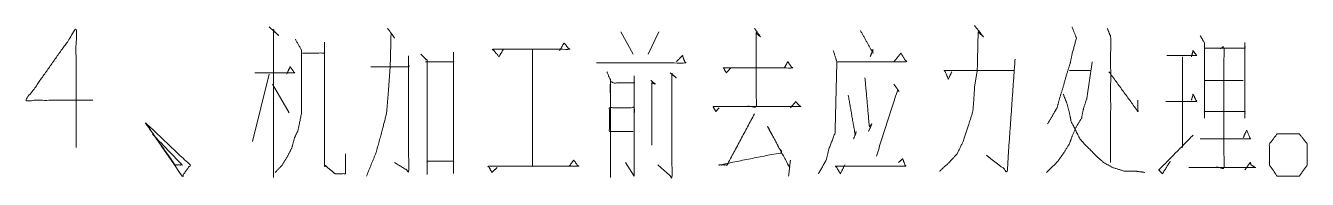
# Model space of a CAD drawing. Header units: millimetres. Extents: x 2210 to 79821, y -19430 to 2344.
# Drawn here: x 9656.79 to 9682.57, y 1747.74 to 1750.83 of the extents above; entities that cross this region are included whole.
import ezdxf

# ---------------------------------------------------------------- set-up
doc = ezdxf.new("R2010")
doc.units = ezdxf.units.MM
doc.layers.add('101', color=7, linetype='Continuous', true_color=0xffffff)

msp = doc.modelspace()

# ---------------------------------------------------------------- linework, layer by layer
at = {"layer": '101', "color": 72, "linetype": 'Continuous', "lineweight": 18}
for p, q in [((9668.764, 1750.706), (9669.012, 1750.256)), ((9669.524, 1750.706), (9669.312, 1750.256)), ((9666.983, 1750.356), (9666.983, 1748.006)), ((9666.983, 1750.331), (9666.983, 1748.006)), ((9680.058, 1750.206), (9680.058, 1748.381)), ((9661.687, 1749.856), (9661.351, 1748.506)), ((9677.782, 1749.931), (9678.206, 1749.931)), ((9680.5, 1749.731), (9681.278, 1749.731)), ((9661.758, 1749.656), (9662.094, 1749.081)), ((9668.853, 1748.081), (9669.029, 1747.806))]:
    msp.add_line(p, q, dxfattribs=at)
for points, knots in [([(9658.142, 1749.331), (9656.798, 1749.331), (9657.806, 1750.756), (9657.806, 1748.381)], [0, 0, 0.24587, 0.565296, 1, 1]), ([(9661.687, 1750.806), (9661.882, 1750.631), (9661.776, 1750.731), (9661.776, 1747.781)], [0, 0, 0.077914, 0.121329, 1, 1]), ([(9664.07, 1750.781), (9664.211, 1750.581), (9664.141, 1750.681), (9664.123, 1750.006), (9664.087, 1749.506), (9664.052, 1749.081), (9663.964, 1748.731), (9663.84, 1748.281), (9663.646, 1747.806)], [0, 0, 0.07397, 0.110955, 0.314872, 0.466248, 0.595042, 0.704058, 0.844997, 1, 1]), ([(9671.447, 1750.781), (9671.571, 1750.606), (9671.482, 1750.681), (9671.482, 1749.206), (9670.616, 1749.206), (9672.366, 1749.206), (9672.278, 1749.306), (9672.172, 1749.181)], [0, 0, 0.045422, 0.069988, 0.382589, 0.566135, 0.936978, 0.965255, 1, 1]), ([(9673.582, 1750.731), (9673.83, 1750.281), (9673.83, 1750.356), (9673.777, 1750.206)], [0, 0, 0.686879, 0.787186, 1, 1]), ([(9675.876, 1750.831), (9676.053, 1750.606), (9675.947, 1750.706), (9675.929, 1749.931), (9675.876, 1749.606), (9675.859, 1749.331), (9675.841, 1749.106), (9675.753, 1748.831), (9675.647, 1748.506), (9675.523, 1748.256), (9675.364, 1748.081), (9675.169, 1747.906)], [0, 0, 0.083043, 0.125344, 0.350338, 0.445915, 0.525898, 0.591404, 0.675244, 0.774469, 0.855434, 0.924076, 1, 1]), ([(9677.835, 1750.806), (9677.923, 1750.581), (9677.835, 1750.256), (9677.799, 1750.081), (9677.729, 1749.856), (9677.658, 1749.606), (9677.587, 1749.381), (9677.534, 1749.181), (9677.446, 1749.031), (9677.34, 1748.856)], [0, 0, 0.116538, 0.278913, 0.36499, 0.478694, 0.603945, 0.717649, 0.817409, 0.90134, 1, 1]), ([(9678.542, 1750.781), (9678.612, 1750.606), (9678.612, 1748.081)], [0, 0, 0.069548, 1, 1]), ([(9662.218, 1750.556), (9662.341, 1750.331), (9662.341, 1749.081), (9662.271, 1748.731), (9662.2, 1748.581), (9662.147, 1748.381), (9662.058, 1748.206), (9661.952, 1748.031), (9661.811, 1747.881)], [0, 0, 0.090307, 0.529927, 0.655503, 0.713824, 0.78659, 0.85554, 0.927509, 1, 1]), ([(9662.359, 1750.281), (9662.801, 1750.281), (9662.801, 1750.481), (9662.801, 1748.031), (9662.925, 1747.931), (9663.013, 1747.856), (9663.225, 1747.856), (9663.225, 1748.256)], [0, 0, 0.111058, 0.161319, 0.777054, 0.817035, 0.846162, 0.899473, 1, 1]), ([(9666.399, 1750.356), (9666.311, 1750.206), (9666.187, 1750.356), (9667.725, 1750.356), (9667.619, 1750.481), (9667.531, 1750.331)], [0, 0, 0.07758, 0.164224, 0.849401, 0.922438, 1, 1]), ([(9680.412, 1750.631), (9680.5, 1750.481), (9680.5, 1748.981), (9680.5, 1749.106), (9681.313, 1749.106), (9681.313, 1748.981), (9681.313, 1750.481), (9681.313, 1750.381), (9680.5, 1750.381), (9680.889, 1750.381), (9680.889, 1747.981), (9680.182, 1747.981), (9681.525, 1747.981), (9681.437, 1748.031), (9681.419, 1748.081), (9681.313, 1747.931)], [0, 0, 0.016859, 0.1621, 0.174205, 0.252931, 0.265036, 0.410278, 0.419959, 0.498685, 0.536337, 0.768723, 0.837182, 0.96725, 0.977078, 0.982214, 1, 1]), ([(9663.734, 1750.006), (9664.494, 1750.006), (9664.494, 1750.206), (9664.494, 1747.906), (9664.211, 1748.081)], [0, 0, 0.211561, 0.267227, 0.907427, 1, 1]), ([(9664.741, 1750.256), (9664.865, 1750.131), (9664.865, 1747.856), (9664.865, 1748.106), (9665.395, 1748.106), (9665.395, 1747.881), (9665.395, 1750.281), (9665.395, 1750.106), (9664.83, 1750.106)], [0, 0, 0.026662, 0.371531, 0.40943, 0.48981, 0.523917, 0.887734, 0.914262, 1, 1]), ([(9668.269, 1750.081), (9670.054, 1750.081), (9670.001, 1750.231), (9669.878, 1750.106)], [0, 0, 0.842, 0.917045, 1, 1]), ([(9673.034, 1750.331), (9673.105, 1750.106), (9673.07, 1748.681), (9672.946, 1748.356), (9672.893, 1748.131), (9672.734, 1747.856)], [0, 0, 0.092202, 0.649476, 0.785431, 0.875805, 1, 1]), ([(9673.105, 1750.106), (9674.501, 1750.106), (9674.395, 1750.281), (9674.254, 1750.106)], [0, 0, 0.764717, 0.87679, 1, 1]), ([(9679.74, 1750.231), (9680.341, 1750.231), (9680.27, 1750.331), (9680.235, 1750.206)], [0, 0, 0.704232, 0.847752, 1, 1]), ([(9661.404, 1749.881), (9662.2, 1749.881), (9662.111, 1750.006), (9662.041, 1749.856)], [0, 0, 0.713801, 0.851183, 1, 1]), ([(9670.97, 1749.981), (9670.882, 1749.881), (9670.829, 1749.981), (9672.207, 1749.981), (9672.119, 1750.106), (9672.048, 1749.981)], [0, 0, 0.069432, 0.128318, 0.84562, 0.925278, 1, 1]), ([(9676.689, 1750.156), (9676.53, 1747.906), (9676.106, 1748.231)], [0, 0, 0.808463, 1, 1]), ([(9678.241, 1750.106), (9678.135, 1749.381), (9678.064, 1749.156), (9678.029, 1748.981), (9677.923, 1748.806), (9677.835, 1748.606), (9677.782, 1748.456), (9677.658, 1748.256), (9677.552, 1748.106), (9677.322, 1747.881)], [0, 0, 0.296651, 0.392136, 0.464425, 0.547277, 0.635794, 0.700211, 0.795431, 0.869799, 1, 1]), ([(9668.481, 1749.906), (9668.552, 1749.731), (9668.552, 1747.781), (9668.552, 1749.681), (9669.029, 1749.681), (9669.029, 1749.806), (9669.029, 1747.806), (9669.029, 1749.181), (9668.534, 1749.181), (9668.534, 1748.706), (9669.012, 1748.706)], [0, 0, 0.019945, 0.226009, 0.426789, 0.477217, 0.490426, 0.701774, 0.847076, 0.899374, 0.949568, 1, 1]), ([(9669.365, 1749.731), (9669.453, 1749.656), (9669.383, 1749.681), (9669.383, 1748.431)], [0, 0, 0.080427, 0.132466, 1, 1]), ([(9669.754, 1749.881), (9669.878, 1749.781), (9669.789, 1749.856), (9669.789, 1747.781), (9669.507, 1748.031)], [0, 0, 0.058331, 0.100819, 0.861605, 1, 1]), ([(9673.671, 1749.781), (9673.759, 1748.806), (9673.812, 1748.856), (9673.741, 1748.706)], [0, 0, 0.803961, 0.863822, 1, 1]), ([(9675.417, 1749.906), (9675.346, 1749.756), (9675.275, 1749.931), (9676.672, 1749.931)], [0, 0, 0.094719, 0.202521, 1, 1]), ([(9678.577, 1749.906), (9679.16, 1749.106), (9679.16, 1749.331)], [0, 0, 0.814824, 1, 1]), ([(9674.254, 1749.656), (9674.36, 1749.506), (9674.325, 1749.531), (9673.9, 1748.206)], [0, 0, 0.113521, 0.140272, 1, 1]), ([(9677.658, 1749.456), (9677.729, 1749.281), (9677.782, 1749.081), (9677.817, 1748.906), (9677.994, 1748.556), (9678.082, 1748.456), (9678.33, 1748.206), (9678.471, 1748.081), (9678.648, 1747.981), (9678.895, 1747.906), (9679.125, 1747.906), (9679.302, 1747.881)], [0, 0, 0.07519, 0.157624, 0.228748, 0.384949, 0.438119, 0.578255, 0.653442, 0.734336, 0.837353, 0.928892, 1, 1]), ([(9679.722, 1749.306), (9680.341, 1749.306), (9680.27, 1749.456), (9680.235, 1749.331)], [0, 0, 0.676574, 0.857936, 1, 1]), ([(9670.74, 1749.181), (9670.669, 1749.106), (9670.616, 1749.206)], [0, 0, 0.476558, 1, 1]), ([(9673.335, 1749.431), (9673.476, 1748.631), (9673.494, 1748.706), (9673.441, 1748.556)], [0, 0, 0.774765, 0.848265, 1, 1]), ([(9671.447, 1749.056), (9670.899, 1748.031), (9670.74, 1748.031), (9671.995, 1748.281), (9671.712, 1748.806), (9672.154, 1747.981), (9672.172, 1748.131), (9672.136, 1747.806)], [0, 0, 0.252059, 0.286559, 0.56406, 0.693385, 0.896349, 0.929101, 1, 1]), ([(9659.34, 1748.656), (9659.941, 1748.031), (9659.8, 1748.031), (9659.199, 1748.881), (9659.941, 1747.806), (9660.1, 1748.031), (9659.199, 1748.881)], [0, 0, 0.178025, 0.207055, 0.420794, 0.689031, 0.745609, 1, 1]), ([(9680.412, 1748.556), (9681.419, 1748.556), (9681.348, 1748.731), (9681.278, 1748.581)], [0, 0, 0.739682, 0.87825, 1, 1]), ([(9681.804, 1748.031), (9681.804, 1748.456), (9681.963, 1748.656), (9682.405, 1748.656), (9682.564, 1748.456), (9682.564, 1748.031), (9682.405, 1747.806), (9681.963, 1747.806), (9681.804, 1748.031)], [0, 0, 0.152008, 0.243411, 0.401445, 0.492848, 0.644856, 0.743411, 0.901445, 1, 1]), ([(9679.811, 1748.106), (9679.652, 1747.856), (9679.581, 1747.931), (9680.27, 1748.631)], [0, 0, 0.214449, 0.289042, 1, 1]), ([(9673.264, 1748.031), (9673.176, 1747.856), (9673.087, 1748.006), (9674.484, 1748.006), (9674.431, 1748.156), (9674.342, 1748.081)], [0, 0, 0.096033, 0.181318, 0.865293, 0.94323, 1, 1]), ([(9666.276, 1747.981), (9666.17, 1747.881), (9666.099, 1748.006), (9667.902, 1748.006), (9667.813, 1748.131), (9667.725, 1748.006)], [0, 0, 0.060773, 0.120648, 0.87234, 0.93617, 1, 1])]:
    msp.add_open_spline(points, degree=1, knots=knots, dxfattribs=at)

doc.saveas('drawing.dxf')
